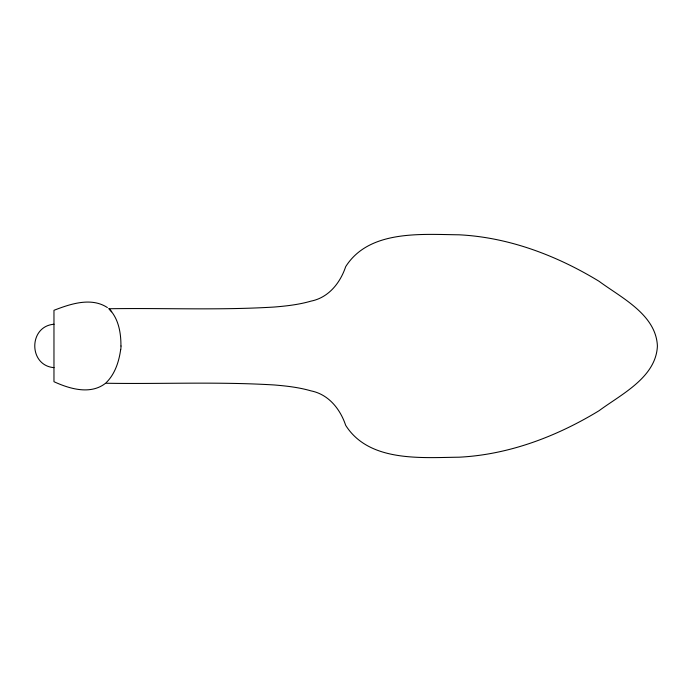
<?xml version="1.0" encoding="UTF-8"?>
<svg xmlns="http://www.w3.org/2000/svg" width="692" height="692" viewBox="0 0 692 692"><rect width="100%" height="100%" fill="white"/><g stroke="black" fill="none" stroke-linecap="round" stroke-linejoin="round"><path stroke-width="1.04" d="M120.927 346C121.048 332.93 118.566 318.415 108.964 308.805M120.633 349.771C118.92 361.933 114.794 374.64 105.582 383.238C161.703 384.155 217.945 381.569 274.015 384.951C286.471 385.954 298.979 387.382 311.019 390.876C328.631 394.379 340.239 409.067 345.68 425.329C369.095 462.368 421.359 457.62 459.073 457.196C508.888 454.705 556.792 436.453 599.09 410.693C621.217 394.31 656.077 377.425 657.4 346C656.077 314.575 621.217 297.69 599.09 281.307C556.792 255.547 508.888 237.295 459.073 234.804C421.359 234.38 369.095 229.632 345.68 266.671C340.239 282.933 328.631 297.621 311.019 301.124C298.979 304.618 286.471 306.046 274.015 307.049C219.053 310.388 163.926 307.879 108.912 308.753M105.288 383.472C90.245 395.028 69.477 388.826 53.967 381.699L53.967 310.301C70.35 303.978 91.188 296.885 107.381 307.559M54.028 324.245C28.363 326.209 28.363 365.67 54.028 367.634M109.82 309.644L111.68 311.789M121.039 346.009A30.353 17.698 -87.6 0 1 120.737 349.797"/></g></svg>
